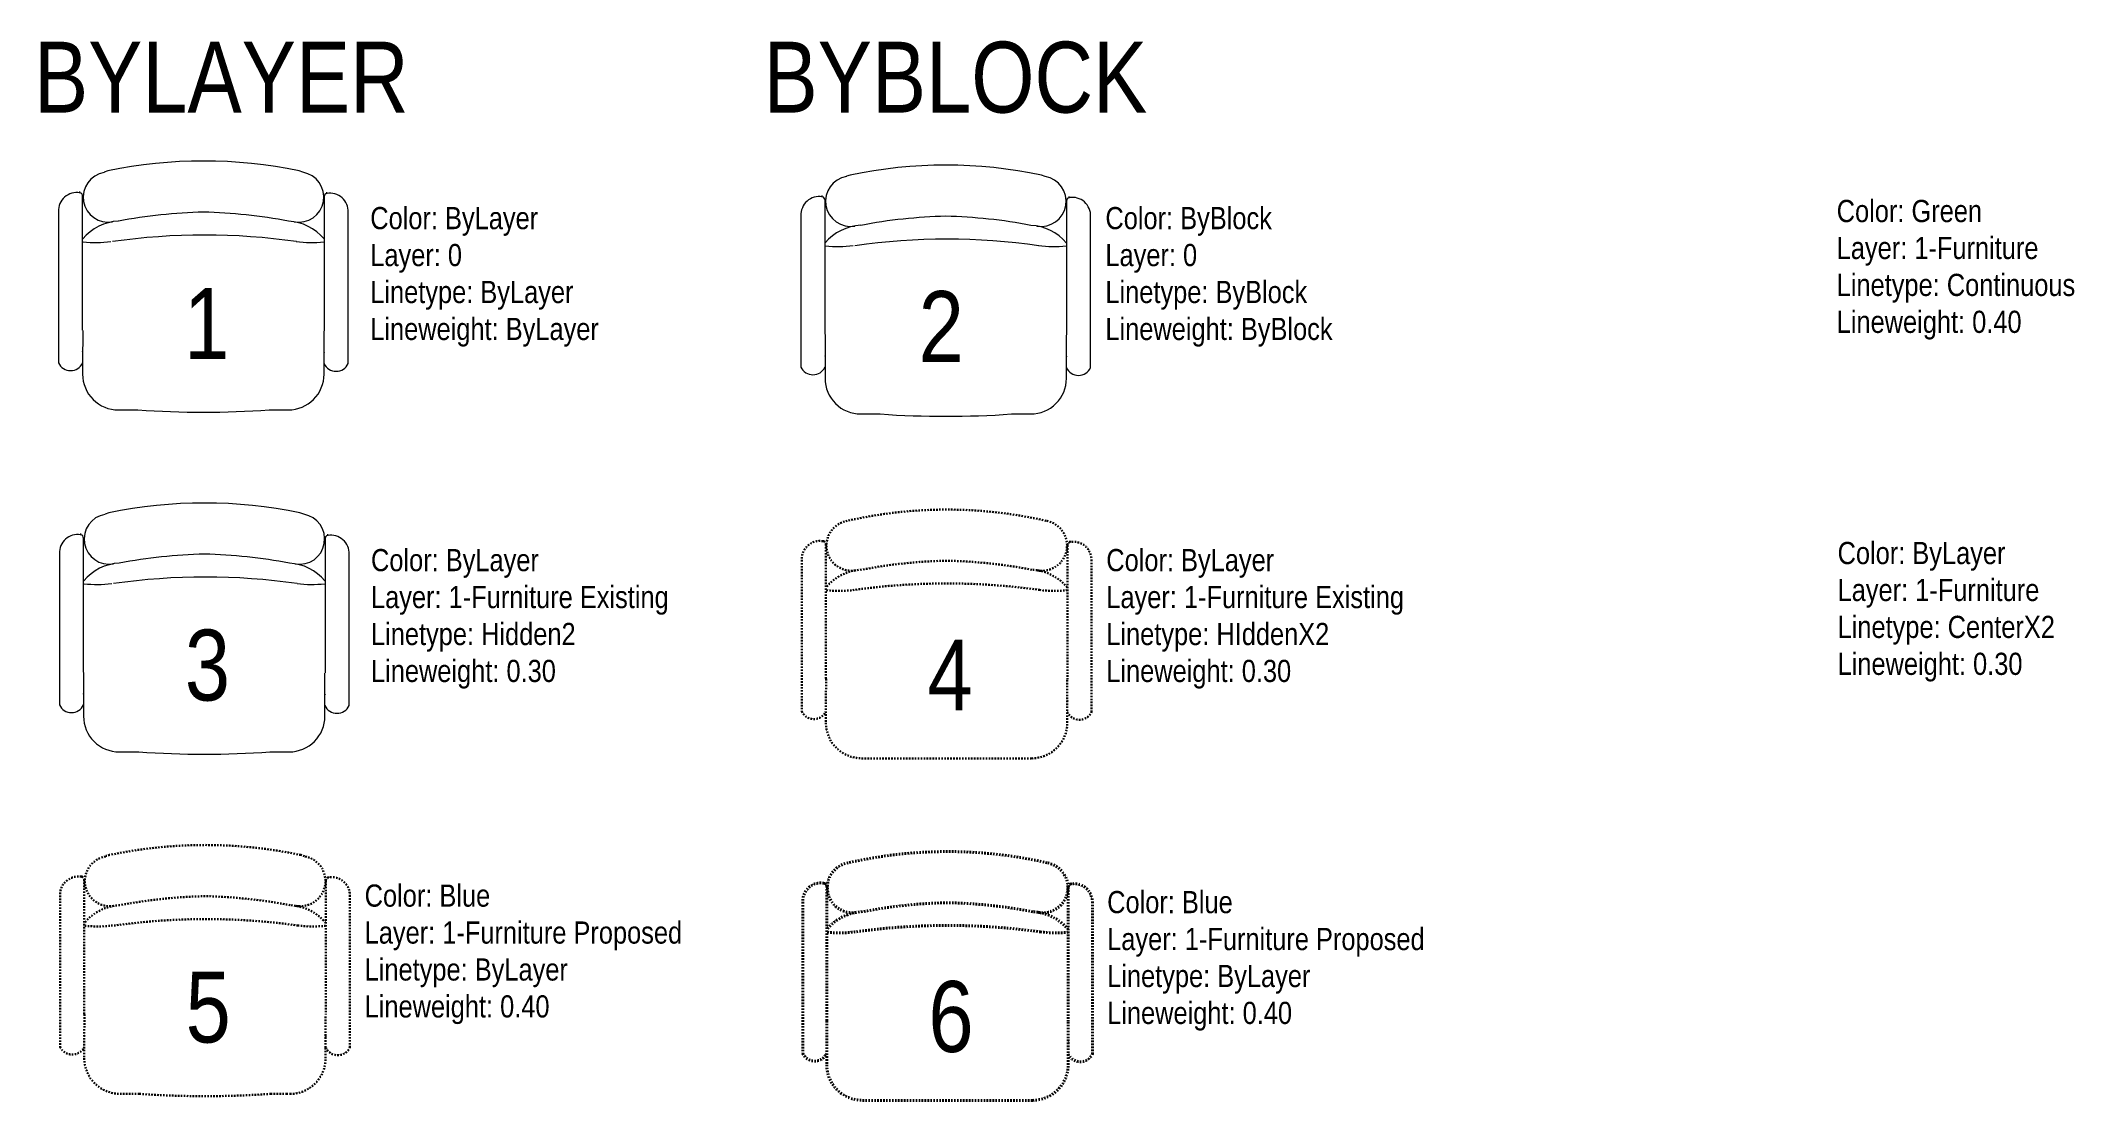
# Model space of a CAD drawing. Header units: inches. Extents: x -1278 to -1140, y -55805 to -55733.
import ezdxf

# ---------------------------------------------------------------- set-up
doc = ezdxf.new("R2010")
doc.units = ezdxf.units.IN
doc.header["$LTSCALE"] = 0.1
doc.header["$MEASUREMENT"] = 0
doc.linetypes.add('HIDDEN2', pattern=[0.1875, 0.125, -0.0625])
doc.linetypes.add('HIDDENX2', pattern=[0.75, 0.5, -0.25])
doc.layers.get('0').update_dxf_attribs({"lineweight": 0})
for name, color, linetype, lineweight in [('1-Furniture-Existing', 8, 'Continuous', 9), ('1-Furniture-Proposed', 1, 'HIDDEN2', 30), ('1-Objects', 7, 'Continuous', 25)]:
    doc.layers.add(name, color=color, linetype=linetype, lineweight=lineweight)
doc.styles.get("Standard").update_dxf_attribs({"font": 'ARIALN.TTF'})

# ---------------------------------------------------------------- blocks, each defined once
blk = doc.blocks.new('CHAIR BYLAYER')
for p, q in [((-8.37, -2.17), (-8.37, -2.06)), ((8.35, -2.22), (8.35, -2.11)), ((8.16, -13.71), (8.16, -11.51))]:
    blk.add_line(p, q)
for points in [[(6.15, -4.12, 0.998721), (6.73, -0.76), (6.47, -0.67, 0.104311), (-6.47, -0.67), (-6.72, -0.74)], [(-8.18, -11.44), (-8.18, -2.38, 0.365306), (-8.37, -2.14, 0.477551), (-9.81, -3.42), (-9.81, -13.66, 0.644661), (-8.18, -13.66)], [(8.16, -14.43), (8.16, -13.7, 0.644661), (9.8, -13.7), (9.8, -3.47, 0.477551), (8.35, -2.19, 0.365306), (8.17, -2.42), (8.17, -11.48)], [(8.16, -5.27, 0.210047), (5.76, -4.07, 0.042414), (0, -3.46, 0.042414), (-5.76, -4.07)], [(-8.18, -14.43, 0.414214), (-5.76, -16.84), (-4.44, -16.84, 0.03559), (4.44, -16.84), (5.51, -16.84), (5.75, -16.84, 0.414214), (8.16, -14.43)]]:
    blk.add_lwpolyline(points, format="xyb")
blk.add_lwpolyline([(-8.17, -11.46), (-8.18, -13.66), (-8.18, -14.43)])
for centre, radius, start, end in [((-6.44, -2.44), 1.7, 99.8988, 279.7522), ((-5.6, -7.4), 3.34, 92.8235, 140.2729), ((-7.3, 1.82), 7.33, 263.3827, 278.0476), ((0.07, -49.54), 44.53, 81.969, 98.031), ((7.3, 1.82), 7.33, 261.9524, 276.6173), ((-8.99, -13.29), 0.897, 24.0272, 26.2628), ((8.98, -13.33), 0.897, 153.7372, 155.9728)]:
    blk.add_arc(centre, radius, start, end)
blk = doc.blocks.new('CHAIR BYBLOCK')
at = {"color": 0, "linetype": 'ByBlock', "lineweight": -2, "transparency": 16777216}
for p, q in [((-8.37, -2.17), (-8.37, -2.06)), ((8.35, -2.22), (8.35, -2.11)), ((-8.17, -11.46), (-8.18, -14.43)), ((8.16, -14.43), (8.16, -11.51))]:
    blk.add_line(p, q, dxfattribs=at)
for points in [[(6.15, -4.12, 0.998721), (6.73, -0.76, 0.113209), (-6.73, -0.76, 0.998721), (-6.15, -4.12)], [(-8.18, -11.44), (-8.18, -2.38, 0.365306), (-8.37, -2.14, 0.477551), (-9.81, -3.42), (-9.81, -13.66, 0.644661), (-8.18, -13.66)], [(8.16, -13.7, 0.644661), (9.8, -13.7), (9.8, -3.47, 0.477551), (8.35, -2.19, 0.365306), (8.17, -2.42), (8.17, -11.48)], [(8.16, -5.27, 0.210047), (5.76, -4.07, 0.042414), (0, -3.46, 0.042414), (-5.76, -4.07)], [(-8.18, -14.43, 0.414214), (-5.76, -16.84), (5.75, -16.84, 0.414214), (8.16, -14.43)]]:
    blk.add_lwpolyline(points, format="xyb", dxfattribs=at)
for centre, radius, start, end in [((-5.6, -7.4), 3.34, 92.8235, 140.2729), ((-7.3, 1.82), 7.33, 263.3827, 278.0476), ((0.01, -50.41), 45.41, 82.0464, 97.9536), ((7.3, 1.82), 7.33, 261.9524, 276.6173), ((-8.99, -13.29), 0.897, 24.0272, 26.2628), ((8.98, -13.33), 0.897, 153.7372, 155.9728)]:
    blk.add_arc(centre, radius, start, end, dxfattribs=at)

msp = doc.modelspace()

# ---------------------------------------------------------------- block references
at = {"color": 0, "linetype": 'ByBlock', "lineweight": -2}
msp.add_blockref('CHAIR BYLAYER', (-1216.85, -55741.79), dxfattribs=at)
at = {"layer": '1-Furniture-Existing'}
msp.add_blockref('CHAIR BYLAYER', (-1267.1, -55741.51), dxfattribs=at)
at = {"layer": '1-Furniture-Existing', "color": 1, "linetype": 'HIDDEN2', "lineweight": 30}
msp.add_blockref('CHAIR BYLAYER', (-1267.04, -55764.66), dxfattribs=at)
at = {"layer": '1-Furniture-Existing', "linetype": 'HIDDENX2', "lineweight": 30}
msp.add_blockref('CHAIR BYBLOCK', (-1216.79, -55765.1), dxfattribs=at)
at = {"layer": '1-Furniture-Proposed', "color": 5, "lineweight": 40}
for name, p in [('CHAIR BYLAYER', (-1266.99, -55787.81)), ('CHAIR BYBLOCK', (-1216.73, -55788.25))]:
    msp.add_blockref(name, p, dxfattribs=at)

# ---------------------------------------------------------------- texts
at = {"layer": '1-Objects'}
for s, insert, char_height, width, attachment_point in [('BYLAYER', (-1278.57, -55733.43), 4.8, 29.3891, 1), ('BYBLOCK', (-1229.19, -55733.43), 4.8, 29.3891, 1), ('Color: Green\\PLayer: 1-Furniture\\PLinetype: Continuous\\PLineweight: 0.40', (-1156.55, -55744.14), 1.5, 18.7369, 1), ('Color: ByLayer\\PLayer: 0\\PLinetype: ByLayer\\PLineweight: ByLayer', (-1255.81, -55744.62), 1.5, 18.7369, 1), ('Color: ByBlock\\PLayer: 0\\PLinetype: ByBlock\\PLineweight: ByBlock', (-1206.05, -55744.62), 1.5, 18.7369, 1), ('1', (-1266.89, -55752.51), 4.8, 4.8, 5), ('2', (-1217.16, -55752.71), 4.8, 4.8, 5), ('Color: ByLayer\\PLayer: 1-Furniture\\PLinetype: CenterX2\\PLineweight: 0.30', (-1156.49, -55767.29), 1.5, 18.7369, 1), ('Color: ByLayer\\PLayer: 1-Furniture Existing\\PLinetype: Hidden2\\PLineweight: 0.30', (-1255.76, -55767.77), 1.5, 20.9781, 1), ('Color: ByLayer\\PLayer: 1-Furniture Existing\\PLinetype: HIddenX2\\PLineweight: 0.30', (-1205.99, -55767.77), 1.5, 22.0944, 1), ('3', (-1266.83, -55775.66), 4.8, 4.8, 5), ('4', (-1216.56, -55776.3), 4.8, 4.8, 5), ('Color: Blue\\PLayer: 1-Furniture Proposed\\PLinetype: ByLayer\\PLineweight: 0.40', (-1256.19, -55790.48), 1.5, 22.4307, 1), ('Color: Blue\\PLayer: 1-Furniture Proposed\\PLinetype: ByLayer\\PLineweight: 0.40', (-1205.93, -55790.92), 1.5, 24.5296, 1), ('5', (-1266.78, -55798.81), 4.8, 4.8, 5), ('6', (-1216.5, -55799.45), 4.8, 4.8, 5)]:
    msp.add_mtext(s, dxfattribs=dict(at, insert=insert, char_height=char_height, width=width, attachment_point=attachment_point))

doc.saveas('drawing.dxf')
